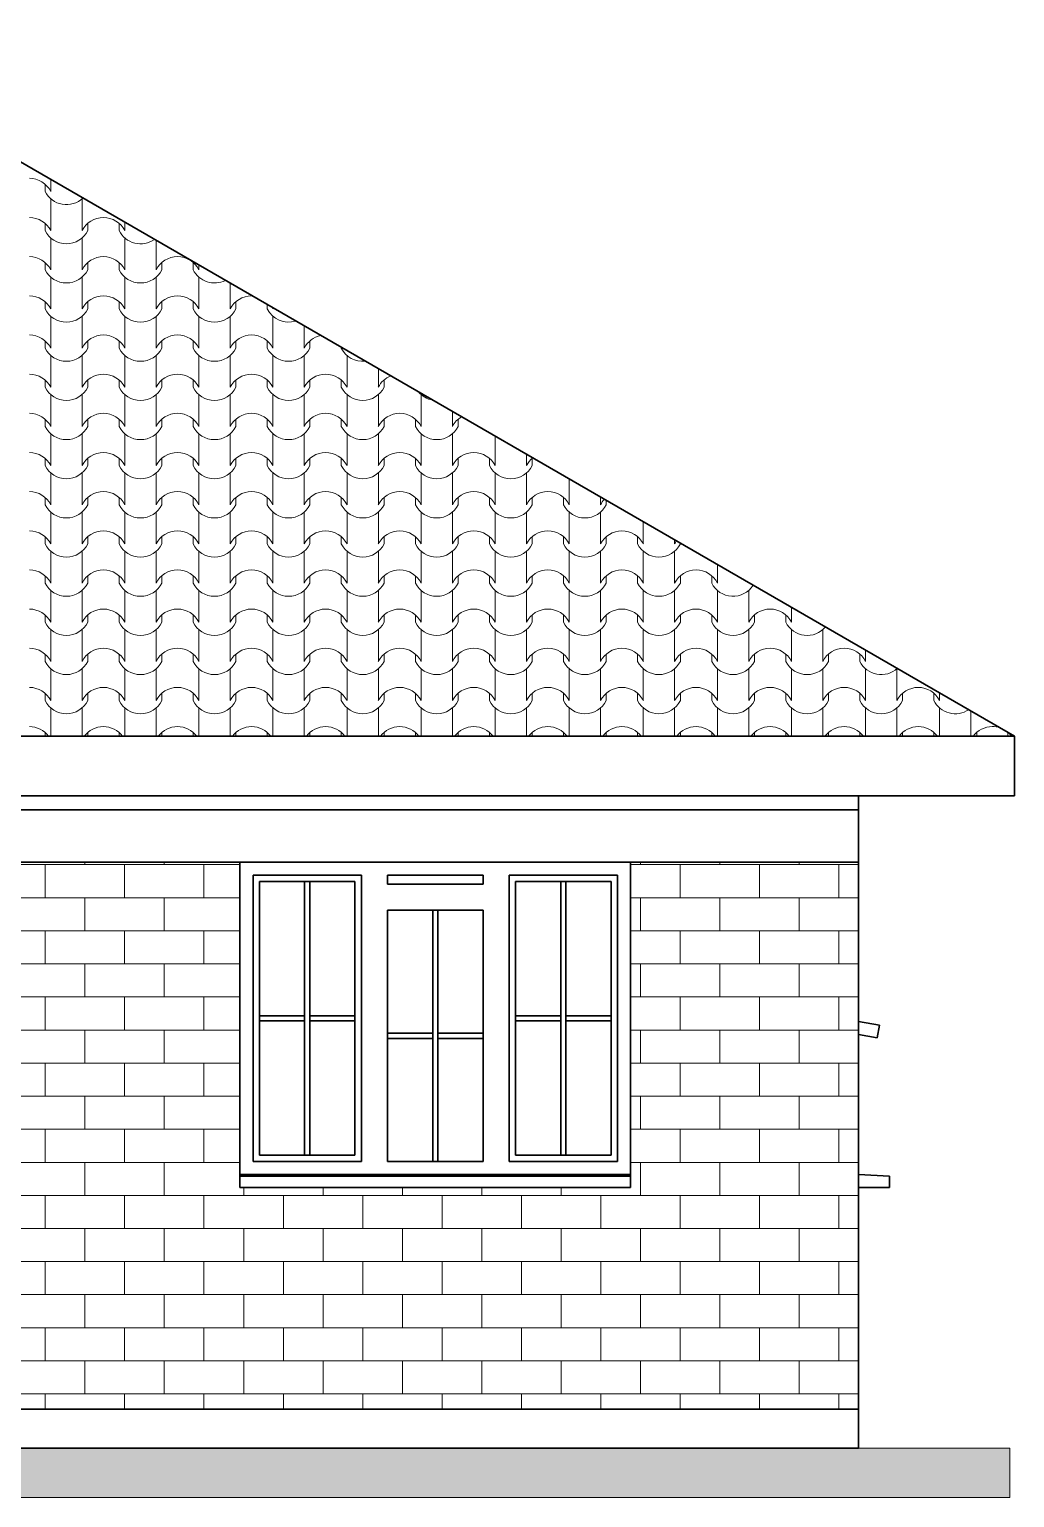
# Model space of a CAD drawing. Header units: millimetres. Extents: x 102766 to 172228, y -127504 to -81044.
# Drawn here: x 116068 to 119852, y -103395 to -97758 of the extents above; entities that cross this region are included whole.
import ezdxf

# ---------------------------------------------------------------- set-up
doc = ezdxf.new("R2010")
doc.units = ezdxf.units.MM
doc.header["$MEASUREMENT"] = 0
doc.layers.add('2D Drafting - General_Pen_No__105', color=7, linetype='Continuous', lineweight=13, true_color=0xcae6ff)
doc.layers.add('2D Drafting - General_Pen_No__82', color=7, linetype='Continuous', lineweight=20, true_color=0xaaaaaa)
doc.layers.add('Shell - Roof_Pen_No__21', color=7, linetype='Continuous', lineweight=35)
doc.layers.add('Structural - Bearing_Pen_No__21', color=7, linetype='Continuous', lineweight=35)

# ---------------------------------------------------------------- blocks, each defined once
blk = doc.blocks.new('*X4')
at = {"layer": '2D Drafting - General_Pen_No__82', "linetype": 'Continuous'}
for p, q in [((116128, -98352.7), (116128, -98380.8)), ((116150, -98334.9), (116150, -98380.8)), ((116150, -98409.2), (116150, -98470.1)), ((116270.2, -98409.2), (116270.2, -98470.1)), ((116150, -98470.1), (116150, -98531.1)), ((116270.2, -98470.1), (116270.2, -98531.1)), ((116128, -98503.1), (116128, -98531.1)), ((116292.2, -98503.1), (116292.2, -98531.1)), ((116412.4, -98503.1), (116412.4, -98531.1)), ((116434.4, -98499.2), (116434.4, -98531.1)), ((116150, -98559.5), (116150, -98620.5)), ((116270.2, -98559.5), (116270.2, -98620.5)), ((116434.4, -98559.5), (116434.4, -98620.5)), ((116554.7, -98568.6), (116554.7, -98620.5)), ((116150, -98620.5), (116150, -98681.4)), ((116270.2, -98620.5), (116270.2, -98681.4)), ((116434.4, -98620.5), (116434.4, -98681.4)), ((116554.7, -98620.5), (116554.7, -98681.4)), ((116128, -98653.4), (116128, -98681.4)), ((116292.2, -98653.4), (116292.2, -98681.4)), ((116412.4, -98653.4), (116412.4, -98681.4)), ((116576.7, -98653.4), (116576.7, -98681.4)), ((116696.9, -98653.4), (116696.9, -98681.4)), ((116718.9, -98663.4), (116718.9, -98681.4)), ((116150, -98709.8), (116150, -98770.8)), ((116270.2, -98709.8), (116270.2, -98770.8)), ((116434.4, -98709.8), (116434.4, -98770.8)), ((116554.7, -98709.8), (116554.7, -98770.8)), ((116718.9, -98709.8), (116718.9, -98770.8)), ((116839.2, -98732.8), (116839.2, -98770.8)), ((116128, -98803.8), (116128, -98831.8)), ((116150, -98770.8), (116150, -98831.8)), ((116270.2, -98770.8), (116270.2, -98831.8)), ((116292.2, -98803.8), (116292.2, -98831.8)), ((116412.4, -98803.8), (116412.4, -98831.8)), ((116434.4, -98770.8), (116434.4, -98831.8)), ((116554.7, -98770.8), (116554.7, -98831.8)), ((116576.7, -98803.8), (116576.7, -98831.8)), ((116696.9, -98803.8), (116696.9, -98831.8)), ((116718.9, -98770.8), (116718.9, -98831.8)), ((116839.2, -98770.8), (116839.2, -98831.8)), ((116861.2, -98803.8), (116861.2, -98831.8)), ((116150, -98860.2), (116150, -98921.1)), ((116270.2, -98860.2), (116270.2, -98921.1)), ((116434.4, -98860.2), (116434.4, -98921.1)), ((116554.7, -98860.2), (116554.7, -98921.1)), ((116718.9, -98860.2), (116718.9, -98921.1)), ((116839.2, -98860.2), (116839.2, -98921.1)), ((116981.4, -98815), (116981.4, -98831.8)), ((117003.4, -98827.7), (117003.4, -98831.8)), ((117003.4, -98860.2), (117003.4, -98921.1)), ((116150, -98921.1), (116150, -98982.1)), ((116270.2, -98921.1), (116270.2, -98982.1)), ((116434.4, -98921.1), (116434.4, -98982.1)), ((116554.7, -98921.1), (116554.7, -98982.1)), ((116718.9, -98921.1), (116718.9, -98982.1)), ((116839.2, -98921.1), (116839.2, -98982.1)), ((117003.4, -98921.1), (117003.4, -98982.1)), ((117123.6, -98897.1), (117123.6, -98921.1)), ((117123.6, -98921.1), (117123.6, -98982.1)), ((116128, -98954.1), (116128, -98982.1)), ((116292.2, -98954.1), (116292.2, -98982.1)), ((116412.4, -98954.1), (116412.4, -98982.1)), ((116576.7, -98954.1), (116576.7, -98982.1)), ((116696.9, -98954.1), (116696.9, -98982.1)), ((116861.2, -98954.1), (116861.2, -98982.1)), ((116981.4, -98954.1), (116981.4, -98982.1)), ((117145.6, -98954.1), (117145.6, -98982.1)), ((116150, -99010.5), (116150, -99071.5)), ((116270.2, -99010.5), (116270.2, -99071.5)), ((116434.4, -99010.5), (116434.4, -99071.5)), ((116554.7, -99010.5), (116554.7, -99071.5)), ((116718.9, -99010.5), (116718.9, -99071.5)), ((116839.2, -99010.5), (116839.2, -99071.5)), ((117003.4, -99010.5), (117003.4, -99071.5)), ((117123.6, -99010.5), (117123.6, -99071.5)), ((117265.9, -98979.2), (117265.9, -98982.1)), ((117287.9, -99010.5), (117287.9, -99071.5)), ((116150, -99071.5), (116150, -99132.5)), ((116270.2, -99071.5), (116270.2, -99132.5)), ((116434.4, -99071.5), (116434.4, -99132.5)), ((116554.7, -99071.5), (116554.7, -99132.5)), ((116718.9, -99071.5), (116718.9, -99132.5)), ((116839.2, -99071.5), (116839.2, -99132.5)), ((117003.4, -99071.5), (117003.4, -99132.5)), ((117123.6, -99071.5), (117123.6, -99132.5)), ((117287.9, -99071.5), (117287.9, -99132.5)), ((117408.1, -99061.3), (117408.1, -99071.5)), ((117408.1, -99071.5), (117408.1, -99132.5)), ((116128, -99104.4), (116128, -99132.5)), ((116292.2, -99104.4), (116292.2, -99132.5)), ((116412.4, -99104.4), (116412.4, -99132.5)), ((116576.7, -99104.4), (116576.7, -99132.5)), ((116696.9, -99104.4), (116696.9, -99132.5)), ((116861.2, -99104.4), (116861.2, -99132.5)), ((116981.4, -99104.4), (116981.4, -99132.5)), ((117145.6, -99104.4), (117145.6, -99132.5)), ((117265.9, -99104.4), (117265.9, -99132.5)), ((117430.1, -99104.4), (117430.1, -99132.5)), ((116150, -99160.9), (116150, -99221.8)), ((116270.2, -99160.9), (116270.2, -99221.8)), ((116434.4, -99160.9), (116434.4, -99221.8)), ((116554.7, -99160.9), (116554.7, -99221.8)), ((116718.9, -99160.9), (116718.9, -99221.8)), ((116839.2, -99160.9), (116839.2, -99221.8)), ((117003.4, -99160.9), (117003.4, -99221.8)), ((117123.6, -99160.9), (117123.6, -99221.8)), ((117287.9, -99160.9), (117287.9, -99221.8)), ((117408.1, -99160.9), (117408.1, -99221.8)), ((117572.4, -99160.9), (117572.4, -99221.8)), ((116128, -99254.8), (116128, -99282.8)), ((116150, -99221.8), (116150, -99282.8)), ((116270.2, -99221.8), (116270.2, -99282.8)), ((116292.2, -99254.8), (116292.2, -99282.8)), ((116412.4, -99254.8), (116412.4, -99282.8)), ((116434.4, -99221.8), (116434.4, -99282.8)), ((116554.7, -99221.8), (116554.7, -99282.8)), ((116576.7, -99254.8), (116576.7, -99282.8)), ((116696.9, -99254.8), (116696.9, -99282.8)), ((116718.9, -99221.8), (116718.9, -99282.8)), ((116839.2, -99221.8), (116839.2, -99282.8)), ((116861.2, -99254.8), (116861.2, -99282.8)), ((116981.4, -99254.8), (116981.4, -99282.8)), ((117003.4, -99221.8), (117003.4, -99282.8)), ((117123.6, -99221.8), (117123.6, -99282.8)), ((117145.6, -99254.8), (117145.6, -99282.8)), ((117265.9, -99254.8), (117265.9, -99282.8)), ((117287.9, -99221.8), (117287.9, -99282.8)), ((117408.1, -99221.8), (117408.1, -99282.8)), ((117430.1, -99254.8), (117430.1, -99282.8)), ((117550.4, -99254.8), (117550.4, -99282.8)), ((117572.4, -99221.8), (117572.4, -99282.8)), ((117692.6, -99225.6), (117692.6, -99282.8)), ((117714.6, -99254.8), (117714.6, -99282.8)), ((116150, -99311.2), (116150, -99372.2)), ((116270.2, -99311.2), (116270.2, -99372.2)), ((116434.4, -99311.2), (116434.4, -99372.2)), ((116554.7, -99311.2), (116554.7, -99372.2)), ((116718.9, -99311.2), (116718.9, -99372.2)), ((116839.2, -99311.2), (116839.2, -99372.2)), ((117003.4, -99311.2), (117003.4, -99372.2)), ((117123.6, -99311.2), (117123.6, -99372.2)), ((117287.9, -99311.2), (117287.9, -99372.2)), ((117408.1, -99311.2), (117408.1, -99372.2)), ((117572.4, -99311.2), (117572.4, -99372.2)), ((117692.6, -99311.2), (117692.6, -99372.2)), ((116150, -99372.2), (116150, -99433.1)), ((116270.2, -99372.2), (116270.2, -99433.1)), ((116434.4, -99372.2), (116434.4, -99433.1)), ((116554.7, -99372.2), (116554.7, -99433.1)), ((116718.9, -99372.2), (116718.9, -99433.1)), ((116839.2, -99372.2), (116839.2, -99433.1)), ((117003.4, -99372.2), (117003.4, -99433.1)), ((117123.6, -99372.2), (117123.6, -99433.1)), ((117287.9, -99372.2), (117287.9, -99433.1)), ((117408.1, -99372.2), (117408.1, -99433.1)), ((117572.4, -99372.2), (117572.4, -99433.1)), ((117692.6, -99372.2), (117692.6, -99433.1)), ((117856.8, -99320.4), (117856.8, -99372.2)), ((117856.8, -99372.2), (117856.8, -99433.1)), ((116128, -99405.1), (116128, -99433.1)), ((116292.2, -99405.1), (116292.2, -99433.1)), ((116412.4, -99405.1), (116412.4, -99433.1)), ((116576.7, -99405.1), (116576.7, -99433.1)), ((116696.9, -99405.1), (116696.9, -99433.1)), ((116861.2, -99405.1), (116861.2, -99433.1)), ((116981.4, -99405.1), (116981.4, -99433.1)), ((117145.6, -99405.1), (117145.6, -99433.1)), ((117265.9, -99405.1), (117265.9, -99433.1)), ((117430.1, -99405.1), (117430.1, -99433.1)), ((117550.4, -99405.1), (117550.4, -99433.1)), ((117714.6, -99405.1), (117714.6, -99433.1)), ((117834.8, -99405.1), (117834.8, -99433.1)), ((117977.1, -99389.8), (117977.1, -99433.1)), ((117999.1, -99405.1), (117999.1, -99433.1)), ((116150, -99461.5), (116150, -99522.5)), ((116270.2, -99461.5), (116270.2, -99522.5)), ((116434.4, -99461.5), (116434.4, -99522.5)), ((116554.7, -99461.5), (116554.7, -99522.5)), ((116718.9, -99461.5), (116718.9, -99522.5)), ((116839.2, -99461.5), (116839.2, -99522.5)), ((117003.4, -99461.5), (117003.4, -99522.5)), ((117123.6, -99461.5), (117123.6, -99522.5)), ((117287.9, -99461.5), (117287.9, -99522.5)), ((117408.1, -99461.5), (117408.1, -99522.5)), ((117572.4, -99461.5), (117572.4, -99522.5)), ((117692.6, -99461.5), (117692.6, -99522.5)), ((117856.8, -99461.5), (117856.8, -99522.5)), ((117977.1, -99461.5), (117977.1, -99522.5)), ((118141.3, -99484.7), (118141.3, -99522.5)), ((116150, -99522.5), (116150, -99583.5)), ((116270.2, -99522.5), (116270.2, -99583.5)), ((116434.4, -99522.5), (116434.4, -99583.5)), ((116554.7, -99522.5), (116554.7, -99583.5)), ((116718.9, -99522.5), (116718.9, -99583.5)), ((116839.2, -99522.5), (116839.2, -99583.5)), ((117003.4, -99522.5), (117003.4, -99583.5)), ((117123.6, -99522.5), (117123.6, -99583.5)), ((117287.9, -99522.5), (117287.9, -99583.5)), ((117408.1, -99522.5), (117408.1, -99583.5)), ((117572.4, -99522.5), (117572.4, -99583.5)), ((117692.6, -99522.5), (117692.6, -99583.5)), ((117856.8, -99522.5), (117856.8, -99583.5)), ((117977.1, -99522.5), (117977.1, -99583.5)), ((118141.3, -99522.5), (118141.3, -99583.5)), ((116128, -99555.4), (116128, -99583.5)), ((116292.2, -99555.4), (116292.2, -99583.5)), ((116412.4, -99555.4), (116412.4, -99583.5)), ((116576.7, -99555.4), (116576.7, -99583.5)), ((116696.9, -99555.4), (116696.9, -99583.5)), ((116861.2, -99555.4), (116861.2, -99583.5)), ((116981.4, -99555.4), (116981.4, -99583.5)), ((117145.6, -99555.4), (117145.6, -99583.5)), ((117265.9, -99555.4), (117265.9, -99583.5)), ((117430.1, -99555.4), (117430.1, -99583.5)), ((117550.4, -99555.4), (117550.4, -99583.5)), ((117714.6, -99555.4), (117714.6, -99583.5)), ((117834.8, -99555.4), (117834.8, -99583.5)), ((117999.1, -99555.4), (117999.1, -99583.5)), ((118119.3, -99555.4), (118119.3, -99583.5)), ((118261.6, -99554.1), (118261.6, -99583.5)), ((118283.6, -99566.8), (118283.6, -99583.5)), ((116150, -99611.9), (116150, -99672.8)), ((116270.2, -99611.9), (116270.2, -99672.8)), ((116434.4, -99611.9), (116434.4, -99672.8)), ((116554.7, -99611.9), (116554.7, -99672.8)), ((116718.9, -99611.9), (116718.9, -99672.8)), ((116839.2, -99611.9), (116839.2, -99672.8)), ((117003.4, -99611.9), (117003.4, -99672.8)), ((117123.6, -99611.9), (117123.6, -99672.8)), ((117287.9, -99611.9), (117287.9, -99672.8)), ((117408.1, -99611.9), (117408.1, -99672.8)), ((117572.4, -99611.9), (117572.4, -99672.8)), ((117692.6, -99611.9), (117692.6, -99672.8)), ((117856.8, -99611.9), (117856.8, -99672.8)), ((117977.1, -99611.9), (117977.1, -99672.8)), ((118141.3, -99611.9), (118141.3, -99672.8)), ((118261.6, -99611.9), (118261.6, -99672.8)), ((118425.8, -99648.9), (118425.8, -99672.8)), ((116128, -99705.8), (116128, -99733.8)), ((116150, -99672.8), (116150, -99733.8)), ((116270.2, -99672.8), (116270.2, -99733.8)), ((116292.2, -99705.8), (116292.2, -99733.8)), ((116412.4, -99705.8), (116412.4, -99733.8)), ((116434.4, -99672.8), (116434.4, -99733.8)), ((116554.7, -99672.8), (116554.7, -99733.8)), ((116576.7, -99705.8), (116576.7, -99733.8)), ((116696.9, -99705.8), (116696.9, -99733.8)), ((116718.9, -99672.8), (116718.9, -99733.8)), ((116839.2, -99672.8), (116839.2, -99733.8)), ((116861.2, -99705.8), (116861.2, -99733.8)), ((116981.4, -99705.8), (116981.4, -99733.8)), ((117003.4, -99672.8), (117003.4, -99733.8)), ((117123.6, -99672.8), (117123.6, -99733.8)), ((117145.6, -99705.8), (117145.6, -99733.8)), ((117265.9, -99705.8), (117265.9, -99733.8)), ((117287.9, -99672.8), (117287.9, -99733.8)), ((117408.1, -99672.8), (117408.1, -99733.8)), ((117430.1, -99705.8), (117430.1, -99733.8)), ((117550.4, -99705.8), (117550.4, -99733.8)), ((117572.4, -99672.8), (117572.4, -99733.8)), ((117692.6, -99672.8), (117692.6, -99733.8)), ((117714.6, -99705.8), (117714.6, -99733.8)), ((117834.8, -99705.8), (117834.8, -99733.8)), ((117856.8, -99672.8), (117856.8, -99733.8)), ((117977.1, -99672.8), (117977.1, -99733.8)), ((117999.1, -99705.8), (117999.1, -99733.8)), ((118119.3, -99705.8), (118119.3, -99733.8)), ((118141.3, -99672.8), (118141.3, -99733.8)), ((118261.6, -99672.8), (118261.6, -99733.8)), ((118283.6, -99705.8), (118283.6, -99733.8)), ((118403.8, -99705.8), (118403.8, -99733.8)), ((118425.8, -99672.8), (118425.8, -99733.8)), ((116150, -99762.2), (116150, -99823.2)), ((116270.2, -99762.2), (116270.2, -99823.2)), ((116434.4, -99762.2), (116434.4, -99823.2)), ((116554.7, -99762.2), (116554.7, -99823.2)), ((116718.9, -99762.2), (116718.9, -99823.2)), ((116839.2, -99762.2), (116839.2, -99823.2)), ((117003.4, -99762.2), (117003.4, -99823.2)), ((117123.6, -99762.2), (117123.6, -99823.2)), ((117287.9, -99762.2), (117287.9, -99823.2)), ((117408.1, -99762.2), (117408.1, -99823.2)), ((117572.4, -99762.2), (117572.4, -99823.2)), ((117692.6, -99762.2), (117692.6, -99823.2)), ((117856.8, -99762.2), (117856.8, -99823.2)), ((117977.1, -99762.2), (117977.1, -99823.2)), ((118141.3, -99762.2), (118141.3, -99823.2)), ((118261.6, -99762.2), (118261.6, -99823.2)), ((118425.8, -99762.2), (118425.8, -99823.2)), ((118546, -99718.3), (118546, -99733.8)), ((118546, -99762.2), (118546, -99823.2)), ((118568, -99731), (118568, -99733.8)), ((116150, -99823.2), (116150, -99884.1)), ((116270.2, -99823.2), (116270.2, -99884.1)), ((116434.4, -99823.2), (116434.4, -99884.1)), ((116554.7, -99823.2), (116554.7, -99884.1)), ((116718.9, -99823.2), (116718.9, -99884.1)), ((116839.2, -99823.2), (116839.2, -99884.1)), ((117003.4, -99823.2), (117003.4, -99884.1)), ((117123.6, -99823.2), (117123.6, -99884.1)), ((117287.9, -99823.2), (117287.9, -99884.1)), ((117408.1, -99823.2), (117408.1, -99884.1)), ((117572.4, -99823.2), (117572.4, -99884.1)), ((117692.6, -99823.2), (117692.6, -99884.1)), ((117856.8, -99823.2), (117856.8, -99884.1)), ((117977.1, -99823.2), (117977.1, -99884.1)), ((118141.3, -99823.2), (118141.3, -99884.1)), ((118261.6, -99823.2), (118261.6, -99884.1)), ((118425.8, -99823.2), (118425.8, -99884.1)), ((118546, -99823.2), (118546, -99884.1)), ((118710.3, -99813.2), (118710.3, -99823.2)), ((118710.3, -99823.2), (118710.3, -99884.1)), ((116128, -99856.1), (116128, -99884.1)), ((116292.2, -99856.1), (116292.2, -99884.1)), ((116412.4, -99856.1), (116412.4, -99884.1)), ((116576.7, -99856.1), (116576.7, -99884.1)), ((116696.9, -99856.1), (116696.9, -99884.1)), ((116861.2, -99856.1), (116861.2, -99884.1)), ((116981.4, -99856.1), (116981.4, -99884.1)), ((117145.6, -99856.1), (117145.6, -99884.1)), ((117265.9, -99856.1), (117265.9, -99884.1)), ((117430.1, -99856.1), (117430.1, -99884.1)), ((117550.4, -99856.1), (117550.4, -99884.1)), ((117714.6, -99856.1), (117714.6, -99884.1)), ((117834.8, -99856.1), (117834.8, -99884.1)), ((117999.1, -99856.1), (117999.1, -99884.1)), ((118119.3, -99856.1), (118119.3, -99884.1)), ((118283.6, -99856.1), (118283.6, -99884.1)), ((118403.8, -99856.1), (118403.8, -99884.1)), ((118568, -99856.1), (118568, -99884.1)), ((118688.3, -99856.1), (118688.3, -99884.1)), ((116150, -99912.5), (116150, -99973.5)), ((116270.2, -99912.5), (116270.2, -99973.5)), ((116434.4, -99912.5), (116434.4, -99973.5)), ((116554.7, -99912.5), (116554.7, -99973.5)), ((116718.9, -99912.5), (116718.9, -99973.5)), ((116839.2, -99912.5), (116839.2, -99973.5)), ((117003.4, -99912.5), (117003.4, -99973.5)), ((117123.6, -99912.5), (117123.6, -99973.5)), ((117287.9, -99912.5), (117287.9, -99973.5)), ((117408.1, -99912.5), (117408.1, -99973.5)), ((117572.4, -99912.5), (117572.4, -99973.5)), ((117692.6, -99912.5), (117692.6, -99973.5)), ((117856.8, -99912.5), (117856.8, -99973.5)), ((117977.1, -99912.5), (117977.1, -99973.5)), ((118141.3, -99912.5), (118141.3, -99973.5)), ((118261.6, -99912.5), (118261.6, -99973.5)), ((118425.8, -99912.5), (118425.8, -99973.5)), ((118546, -99912.5), (118546, -99973.5)), ((118710.3, -99912.5), (118710.3, -99973.5)), ((118830.5, -99882.6), (118830.5, -99884.1)), ((118830.5, -99912.5), (118830.5, -99973.5)), ((116150, -99973.5), (116150, -100034.5)), ((116270.2, -99973.5), (116270.2, -100034.5)), ((116434.4, -99973.5), (116434.4, -100034.5)), ((116554.7, -99973.5), (116554.7, -100034.5)), ((116718.9, -99973.5), (116718.9, -100034.5)), ((116839.2, -99973.5), (116839.2, -100034.5)), ((117003.4, -99973.5), (117003.4, -100034.5)), ((117123.6, -99973.5), (117123.6, -100034.5)), ((117287.9, -99973.5), (117287.9, -100034.5)), ((117408.1, -99973.5), (117408.1, -100034.5)), ((117572.4, -99973.5), (117572.4, -100034.5)), ((117692.6, -99973.5), (117692.6, -100034.5)), ((117856.8, -99973.5), (117856.8, -100034.5)), ((117977.1, -99973.5), (117977.1, -100034.5)), ((118141.3, -99973.5), (118141.3, -100034.5)), ((118261.6, -99973.5), (118261.6, -100034.5)), ((118425.8, -99973.5), (118425.8, -100034.5)), ((118546, -99973.5), (118546, -100034.5)), ((118710.3, -99973.5), (118710.3, -100034.5)), ((118830.5, -99973.5), (118830.5, -100034.5)), ((118994.8, -99977.4), (118994.8, -100034.5)), ((116128, -100006.4), (116128, -100034.5)), ((116292.2, -100006.4), (116292.2, -100034.5)), ((116412.4, -100006.4), (116412.4, -100034.5)), ((116576.7, -100006.4), (116576.7, -100034.5)), ((116696.9, -100006.4), (116696.9, -100034.5)), ((116861.2, -100006.4), (116861.2, -100034.5)), ((116981.4, -100006.4), (116981.4, -100034.5)), ((117145.6, -100006.4), (117145.6, -100034.5)), ((117265.9, -100006.4), (117265.9, -100034.5)), ((117430.1, -100006.4), (117430.1, -100034.5)), ((117550.4, -100006.4), (117550.4, -100034.5)), ((117714.6, -100006.4), (117714.6, -100034.5)), ((117834.8, -100006.4), (117834.8, -100034.5)), ((117999.1, -100006.4), (117999.1, -100034.5)), ((118119.3, -100006.4), (118119.3, -100034.5)), ((118283.6, -100006.4), (118283.6, -100034.5)), ((118403.8, -100006.4), (118403.8, -100034.5)), ((118568, -100006.4), (118568, -100034.5)), ((118688.3, -100006.4), (118688.3, -100034.5)), ((118852.5, -100006.4), (118852.5, -100034.5)), ((118972.8, -100006.4), (118972.8, -100034.5)), ((116150, -100062.9), (116150, -100123.8)), ((116270.2, -100062.9), (116270.2, -100123.8)), ((116434.4, -100062.9), (116434.4, -100123.8)), ((116554.7, -100062.9), (116554.7, -100123.8)), ((116718.9, -100062.9), (116718.9, -100123.8)), ((116839.2, -100062.9), (116839.2, -100123.8)), ((117003.4, -100062.9), (117003.4, -100123.8)), ((117123.6, -100062.9), (117123.6, -100123.8)), ((117287.9, -100062.9), (117287.9, -100123.8)), ((117408.1, -100062.9), (117408.1, -100123.8)), ((117572.4, -100062.9), (117572.4, -100123.8)), ((117692.6, -100062.9), (117692.6, -100123.8)), ((117856.8, -100062.9), (117856.8, -100123.8)), ((117977.1, -100062.9), (117977.1, -100123.8)), ((118141.3, -100062.9), (118141.3, -100123.8)), ((118261.6, -100062.9), (118261.6, -100123.8)), ((118425.8, -100062.9), (118425.8, -100123.8)), ((118546, -100062.9), (118546, -100123.8)), ((118710.3, -100062.9), (118710.3, -100123.8)), ((118830.5, -100062.9), (118830.5, -100123.8)), ((118994.8, -100062.9), (118994.8, -100123.8)), ((119115, -100062.9), (119115, -100123.8)), ((116128, -100156.8), (116128, -100184.8)), ((116150, -100123.8), (116150, -100184.8)), ((116270.2, -100123.8), (116270.2, -100184.8)), ((116292.2, -100156.8), (116292.2, -100184.8)), ((116412.4, -100156.8), (116412.4, -100184.8)), ((116434.4, -100123.8), (116434.4, -100184.8)), ((116554.7, -100123.8), (116554.7, -100184.8)), ((116576.7, -100156.8), (116576.7, -100184.8)), ((116696.9, -100156.8), (116696.9, -100184.8)), ((116718.9, -100123.8), (116718.9, -100184.8)), ((116839.2, -100123.8), (116839.2, -100184.8)), ((116861.2, -100156.8), (116861.2, -100184.8)), ((116981.4, -100156.8), (116981.4, -100184.8)), ((117003.4, -100123.8), (117003.4, -100184.8)), ((117123.6, -100123.8), (117123.6, -100184.8)), ((117145.6, -100156.8), (117145.6, -100184.8)), ((117265.9, -100156.8), (117265.9, -100184.8)), ((117287.9, -100123.8), (117287.9, -100184.8)), ((117408.1, -100123.8), (117408.1, -100184.8)), ((117430.1, -100156.8), (117430.1, -100184.8)), ((117550.4, -100156.8), (117550.4, -100184.8)), ((117572.4, -100123.8), (117572.4, -100184.8)), ((117692.6, -100123.8), (117692.6, -100184.8)), ((117714.6, -100156.8), (117714.6, -100184.8)), ((117834.8, -100156.8), (117834.8, -100184.8)), ((117856.8, -100123.8), (117856.8, -100184.8)), ((117977.1, -100123.8), (117977.1, -100184.8)), ((117999.1, -100156.8), (117999.1, -100184.8)), ((118119.3, -100156.8), (118119.3, -100184.8)), ((118141.3, -100123.8), (118141.3, -100184.8)), ((118261.6, -100123.8), (118261.6, -100184.8)), ((118283.6, -100156.8), (118283.6, -100184.8)), ((118403.8, -100156.8), (118403.8, -100184.8)), ((118425.8, -100123.8), (118425.8, -100184.8)), ((118546, -100123.8), (118546, -100184.8)), ((118568, -100156.8), (118568, -100184.8)), ((118688.3, -100156.8), (118688.3, -100184.8)), ((118710.3, -100123.8), (118710.3, -100184.8)), ((118830.5, -100123.8), (118830.5, -100184.8)), ((118852.5, -100156.8), (118852.5, -100184.8)), ((118972.8, -100156.8), (118972.8, -100184.8)), ((118994.8, -100123.8), (118994.8, -100184.8)), ((119115, -100123.8), (119115, -100184.8)), ((119137, -100156.8), (119137, -100184.8)), ((119257.2, -100156.8), (119257.2, -100184.8)), ((119279.2, -100141.6), (119279.2, -100184.8)), ((116150, -100213.2), (116150, -100274.2)), ((116270.2, -100213.2), (116270.2, -100274.2)), ((116434.4, -100213.2), (116434.4, -100274.2)), ((116554.7, -100213.2), (116554.7, -100274.2)), ((116718.9, -100213.2), (116718.9, -100274.2)), ((116839.2, -100213.2), (116839.2, -100274.2)), ((117003.4, -100213.2), (117003.4, -100274.2)), ((117123.6, -100213.2), (117123.6, -100274.2)), ((117287.9, -100213.2), (117287.9, -100274.2)), ((117408.1, -100213.2), (117408.1, -100274.2)), ((117572.4, -100213.2), (117572.4, -100274.2)), ((117692.6, -100213.2), (117692.6, -100274.2)), ((117856.8, -100213.2), (117856.8, -100274.2)), ((117977.1, -100213.2), (117977.1, -100274.2)), ((118141.3, -100213.2), (118141.3, -100274.2)), ((118261.6, -100213.2), (118261.6, -100274.2)), ((118425.8, -100213.2), (118425.8, -100274.2)), ((118546, -100213.2), (118546, -100274.2)), ((118710.3, -100213.2), (118710.3, -100274.2)), ((118830.5, -100213.2), (118830.5, -100274.2)), ((118994.8, -100213.2), (118994.8, -100274.2)), ((119115, -100213.2), (119115, -100274.2)), ((119279.2, -100213.2), (119279.2, -100274.2)), ((119399.5, -100213.2), (119399.5, -100274.2)), ((116150, -100274.2), (116150, -100335.1)), ((116270.2, -100274.2), (116270.2, -100335.1)), ((116434.4, -100274.2), (116434.4, -100335.1)), ((116554.7, -100274.2), (116554.7, -100335.1)), ((116718.9, -100274.2), (116718.9, -100335.1)), ((116839.2, -100274.2), (116839.2, -100335.1)), ((117003.4, -100274.2), (117003.4, -100335.1)), ((117123.6, -100274.2), (117123.6, -100335.1)), ((117287.9, -100274.2), (117287.9, -100335.1)), ((117408.1, -100274.2), (117408.1, -100335.1)), ((117572.4, -100274.2), (117572.4, -100335.1)), ((117692.6, -100274.2), (117692.6, -100335.1)), ((117856.8, -100274.2), (117856.8, -100335.1)), ((117977.1, -100274.2), (117977.1, -100335.1)), ((118141.3, -100274.2), (118141.3, -100335.1)), ((118261.6, -100274.2), (118261.6, -100335.1)), ((118425.8, -100274.2), (118425.8, -100335.1)), ((118546, -100274.2), (118546, -100335.1)), ((118710.3, -100274.2), (118710.3, -100335.1)), ((118830.5, -100274.2), (118830.5, -100335.1)), ((118994.8, -100274.2), (118994.8, -100335.1)), ((119115, -100274.2), (119115, -100335.1)), ((119279.2, -100274.2), (119279.2, -100335.1)), ((119399.5, -100274.2), (119399.5, -100335.1)), ((116128, -100307.1), (116128, -100335.1)), ((116292.2, -100307.1), (116292.2, -100335.1)), ((116412.4, -100307.1), (116412.4, -100335.1)), ((116576.7, -100307.1), (116576.7, -100335.1)), ((116696.9, -100307.1), (116696.9, -100335.1)), ((116861.2, -100307.1), (116861.2, -100335.1)), ((116981.4, -100307.1), (116981.4, -100335.1)), ((117145.6, -100307.1), (117145.6, -100335.1)), ((117265.9, -100307.1), (117265.9, -100335.1)), ((117430.1, -100307.1), (117430.1, -100335.1)), ((117550.4, -100307.1), (117550.4, -100335.1)), ((117714.6, -100307.1), (117714.6, -100335.1)), ((117834.8, -100307.1), (117834.8, -100335.1)), ((117999.1, -100307.1), (117999.1, -100335.1)), ((118119.3, -100307.1), (118119.3, -100335.1)), ((118283.6, -100307.1), (118283.6, -100335.1)), ((118403.8, -100307.1), (118403.8, -100335.1)), ((118568, -100307.1), (118568, -100335.1)), ((118688.3, -100307.1), (118688.3, -100335.1)), ((118852.5, -100307.1), (118852.5, -100335.1)), ((118972.8, -100307.1), (118972.8, -100335.1)), ((119137, -100307.1), (119137, -100335.1)), ((119257.2, -100307.1), (119257.2, -100335.1)), ((119421.5, -100307.1), (119421.5, -100335.1)), ((119541.7, -100307.1), (119541.7, -100335.1)), ((119563.7, -100305.9), (119563.7, -100335.1)), ((116150, -100363.5), (116150, -100424.5)), ((116270.2, -100363.5), (116270.2, -100424.5)), ((116434.4, -100363.5), (116434.4, -100424.5)), ((116554.7, -100363.5), (116554.7, -100424.5)), ((116718.9, -100363.5), (116718.9, -100424.5)), ((116839.2, -100363.5), (116839.2, -100424.5)), ((117003.4, -100363.5), (117003.4, -100424.5)), ((117123.6, -100363.5), (117123.6, -100424.5)), ((117287.9, -100363.5), (117287.9, -100424.5)), ((117408.1, -100363.5), (117408.1, -100424.5)), ((117572.4, -100363.5), (117572.4, -100424.5)), ((117692.6, -100363.5), (117692.6, -100424.5)), ((117856.8, -100363.5), (117856.8, -100424.5)), ((117977.1, -100363.5), (117977.1, -100424.5)), ((118141.3, -100363.5), (118141.3, -100424.5)), ((118261.6, -100363.5), (118261.6, -100424.5)), ((118425.8, -100363.5), (118425.8, -100424.5)), ((118546, -100363.5), (118546, -100424.5)), ((118710.3, -100363.5), (118710.3, -100424.5)), ((118830.5, -100363.5), (118830.5, -100424.5)), ((118994.8, -100363.5), (118994.8, -100424.5)), ((119115, -100363.5), (119115, -100424.5)), ((119279.2, -100363.5), (119279.2, -100424.5)), ((119399.5, -100363.5), (119399.5, -100424.5)), ((119563.7, -100363.5), (119563.7, -100424.5)), ((119684, -100375.3), (119684, -100424.5)), ((116150, -100424.5), (116150, -100472.1)), ((116270.2, -100424.5), (116270.2, -100472.1)), ((116434.4, -100424.5), (116434.4, -100472.1)), ((116554.7, -100424.5), (116554.7, -100472.1)), ((116718.9, -100424.5), (116718.9, -100472.1)), ((116839.2, -100424.5), (116839.2, -100472.1)), ((117003.4, -100424.5), (117003.4, -100472.1)), ((117123.6, -100424.5), (117123.6, -100472.1)), ((117287.9, -100424.5), (117287.9, -100472.1)), ((117408.1, -100424.5), (117408.1, -100472.1)), ((117572.4, -100424.5), (117572.4, -100472.1)), ((117692.6, -100424.5), (117692.6, -100472.1)), ((117856.8, -100424.5), (117856.8, -100472.1)), ((117977.1, -100424.5), (117977.1, -100472.1)), ((118141.3, -100424.5), (118141.3, -100472.1)), ((118261.6, -100424.5), (118261.6, -100472.1)), ((118425.8, -100424.5), (118425.8, -100472.1)), ((118546, -100424.5), (118546, -100472.1)), ((118710.3, -100424.5), (118710.3, -100472.1)), ((118830.5, -100424.5), (118830.5, -100472.1)), ((118994.8, -100424.5), (118994.8, -100472.1)), ((119115, -100424.5), (119115, -100472.1)), ((119279.2, -100424.5), (119279.2, -100472.1)), ((119399.5, -100424.5), (119399.5, -100472.1)), ((119563.7, -100424.5), (119563.7, -100472.1)), ((119684, -100424.5), (119684, -100472.1)), ((116128, -100457.4), (116128, -100472.1)), ((116292.2, -100457.4), (116292.2, -100472.1)), ((116412.4, -100457.4), (116412.4, -100472.1)), ((116576.7, -100457.4), (116576.7, -100472.1)), ((116696.9, -100457.4), (116696.9, -100472.1)), ((116861.2, -100457.4), (116861.2, -100472.1)), ((116981.4, -100457.4), (116981.4, -100472.1)), ((117145.6, -100457.4), (117145.6, -100472.1)), ((117265.9, -100457.4), (117265.9, -100472.1)), ((117430.1, -100457.4), (117430.1, -100472.1)), ((117550.4, -100457.4), (117550.4, -100472.1)), ((117714.6, -100457.4), (117714.6, -100472.1)), ((117834.8, -100457.4), (117834.8, -100472.1)), ((117999.1, -100457.4), (117999.1, -100472.1)), ((118119.3, -100457.4), (118119.3, -100472.1)), ((118283.6, -100457.4), (118283.6, -100472.1)), ((118403.8, -100457.4), (118403.8, -100472.1)), ((118568, -100457.4), (118568, -100472.1)), ((118688.3, -100457.4), (118688.3, -100472.1)), ((118852.5, -100457.4), (118852.5, -100472.1)), ((118972.8, -100457.4), (118972.8, -100472.1)), ((119137, -100457.4), (119137, -100472.1)), ((119257.2, -100457.4), (119257.2, -100472.1)), ((119421.5, -100457.4), (119421.5, -100472.1)), ((119541.7, -100457.4), (119541.7, -100472.1)), ((119706, -100457.4), (119706, -100472.1)), ((119826.2, -100457.4), (119826.2, -100472.1)), ((119848.2, -100470.1), (119848.2, -100472.1))]:
    blk.add_line(p, q, dxfattribs=at)
for centre, radius, start, end in [((116067.6, -98422.7), 92.5, 26.9885, 89.8295), ((116210.1, -98339.5), 91.9, 206.7044, 313.4912), ((116067.6, -98573.1), 92.5, 26.9885, 89.8295), ((116352.6, -98573.1), 92.5, 90.1705, 153.0115), ((116352, -98573.1), 92.5, 26.9885, 89.8295), ((116210.1, -98489.8), 91.9, 206.7044, 333.2956), ((116494.6, -98489.8), 91.9, 206.7044, 305.4665), ((116067.6, -98723.4), 92.5, 26.9885, 89.8295), ((116352.6, -98723.4), 92.5, 90.1705, 153.0115), ((116352, -98723.4), 92.5, 26.9885, 89.8295), ((116637.1, -98723.4), 92.5, 90.1705, 153.0115), ((116636.5, -98723.4), 92.5, 26.9885, 89.8295), ((116210.1, -98640.1), 91.9, 206.7044, 333.2956), ((116494.6, -98640.1), 91.9, 206.7044, 333.2956), ((116779, -98640.1), 91.9, 206.7044, 296.8873), ((116067.6, -98873.7), 92.5, 26.9885, 89.8295), ((116352.6, -98873.7), 92.5, 90.1705, 153.0115), ((116352, -98873.7), 92.5, 26.9885, 89.8295), ((116637.1, -98873.7), 92.5, 90.1705, 153.0115), ((116636.5, -98873.7), 92.5, 26.9885, 89.8295), ((116921.6, -98873.7), 92.5, 90.1705, 153.0115), ((116921, -98873.7), 92.5, 88.697, 89.8295), ((116210.1, -98790.5), 91.9, 206.7044, 333.2956), ((116494.6, -98790.5), 91.9, 206.7044, 333.2956), ((116779, -98790.5), 91.9, 206.7044, 333.2956), ((117063.5, -98790.5), 91.9, 206.7044, 287.3631), ((116921, -98873.7), 92.5, 26.9885, 31.3018), ((116067.6, -99024.1), 92.5, 26.9885, 89.8295), ((116352.6, -99024.1), 92.5, 90.1705, 153.0115), ((116352, -99024.1), 92.5, 26.9885, 89.8295), ((116637.1, -99024.1), 92.5, 90.1705, 153.0115), ((116636.5, -99024.1), 92.5, 26.9885, 89.8295), ((116921.6, -99024.1), 92.5, 90.1705, 153.0115), ((116921, -99024.1), 92.5, 26.9885, 89.8295), ((117206, -99024.1), 92.5, 101.9354, 153.0115), ((116210.1, -98940.8), 91.9, 206.7044, 333.2956), ((116494.6, -98940.8), 91.9, 206.7044, 333.2956), ((116779, -98940.8), 91.9, 206.7044, 333.2956), ((117063.5, -98940.8), 91.9, 206.7044, 333.2956), ((117348, -98940.8), 91.9, 206.7044, 276.059), ((116067.6, -99174.4), 92.5, 26.9885, 89.8295), ((116352.6, -99174.4), 92.5, 90.1705, 153.0115), ((116352, -99174.4), 92.5, 26.9885, 89.8295), ((116637.1, -99174.4), 92.5, 90.1705, 153.0115), ((116636.5, -99174.4), 92.5, 26.9885, 89.8295), ((116921.6, -99174.4), 92.5, 90.1705, 153.0115), ((116921, -99174.4), 92.5, 26.9885, 89.8295), ((117206, -99174.4), 92.5, 90.1705, 153.0115), ((117205.5, -99174.4), 92.5, 26.9885, 89.8295), ((117490.5, -99174.4), 92.5, 112.1496, 153.0115), ((116210.1, -99091.1), 91.9, 206.7044, 333.2956), ((116494.6, -99091.1), 91.9, 206.7044, 333.2956), ((116779, -99091.1), 91.9, 206.7044, 333.2956), ((117063.5, -99091.1), 91.9, 206.7044, 333.2956), ((117348, -99091.1), 91.9, 206.7044, 333.2956), ((117632.5, -99091.1), 91.9, 219.9619, 260.037), ((116067.6, -99324.8), 92.5, 26.9885, 89.8295), ((116352.6, -99324.8), 92.5, 90.1705, 153.0115), ((116352, -99324.8), 92.5, 26.9885, 89.8295), ((116637.1, -99324.8), 92.5, 90.1705, 153.0115), ((116636.5, -99324.8), 92.5, 26.9885, 89.8295), ((116921.6, -99324.8), 92.5, 90.1705, 153.0115), ((116921, -99324.8), 92.5, 26.9885, 89.8295), ((117206, -99324.8), 92.5, 90.1705, 153.0115), ((117205.5, -99324.8), 92.5, 26.9885, 89.8295), ((117490.5, -99324.8), 92.5, 90.1705, 153.0115), ((117490, -99324.8), 92.5, 26.9885, 89.8295), ((117775, -99324.8), 92.5, 121.0985, 153.0115), ((116210.1, -99241.5), 91.9, 206.7044, 333.2956), ((116494.6, -99241.5), 91.9, 206.7044, 333.2956), ((116779, -99241.5), 91.9, 206.7044, 333.2956), ((117063.5, -99241.5), 91.9, 206.7044, 333.2956), ((117348, -99241.5), 91.9, 206.7044, 333.2956), ((117632.5, -99241.5), 91.9, 206.7044, 333.2956), ((116067.6, -99475.1), 92.5, 26.9885, 89.8295), ((116352.6, -99475.1), 92.5, 90.1705, 153.0115), ((116352, -99475.1), 92.5, 26.9885, 89.8295), ((116637.1, -99475.1), 92.5, 90.1705, 153.0115), ((116636.5, -99475.1), 92.5, 26.9885, 89.8295), ((116921.6, -99475.1), 92.5, 90.1705, 153.0115), ((116921, -99475.1), 92.5, 26.9885, 89.8295), ((117206, -99475.1), 92.5, 90.1705, 153.0115), ((117205.5, -99475.1), 92.5, 26.9885, 89.8295), ((117490.5, -99475.1), 92.5, 90.1705, 153.0115), ((117490, -99475.1), 92.5, 26.9885, 89.8295), ((117775, -99475.1), 92.5, 90.1705, 153.0115), ((117774.4, -99475.1), 92.5, 26.9885, 89.8295), ((118059.5, -99475.1), 92.5, 129.3286, 153.0115), ((116210.1, -99391.8), 91.9, 206.7044, 333.2956), ((116494.6, -99391.8), 91.9, 206.7044, 333.2956), ((116779, -99391.8), 91.9, 206.7044, 333.2956), ((117063.5, -99391.8), 91.9, 206.7044, 333.2956), ((117348, -99391.8), 91.9, 206.7044, 333.2956), ((117632.5, -99391.8), 91.9, 206.7044, 333.2956), ((117917, -99391.8), 91.9, 206.7044, 333.2956), ((116067.6, -99625.4), 92.5, 26.9885, 89.8295), ((116352.6, -99625.4), 92.5, 90.1705, 153.0115), ((116352, -99625.4), 92.5, 26.9885, 89.8295), ((116637.1, -99625.4), 92.5, 90.1705, 153.0115), ((116636.5, -99625.4), 92.5, 26.9885, 89.8295), ((116921.6, -99625.4), 92.5, 90.1705, 153.0115), ((116921, -99625.4), 92.5, 26.9885, 89.8295), ((117206, -99625.4), 92.5, 90.1705, 153.0115), ((117205.5, -99625.4), 92.5, 26.9885, 89.8295), ((117490.5, -99625.4), 92.5, 90.1705, 153.0115), ((117490, -99625.4), 92.5, 26.9885, 89.8295), ((117775, -99625.4), 92.5, 90.1705, 153.0115), ((117774.4, -99625.4), 92.5, 26.9885, 89.8295), ((118059.5, -99625.4), 92.5, 90.1705, 153.0115), ((118058.9, -99625.4), 92.5, 26.9885, 89.8295), ((116210.1, -99542.2), 91.9, 206.7044, 333.2956), ((116494.6, -99542.2), 91.9, 206.7044, 333.2956), ((116779, -99542.2), 91.9, 206.7044, 333.2956), ((117063.5, -99542.2), 91.9, 206.7044, 333.2956), ((117348, -99542.2), 91.9, 206.7044, 333.2956), ((117632.5, -99542.2), 91.9, 206.7044, 333.2956), ((117917, -99542.2), 91.9, 206.7044, 333.2956), ((118201.4, -99542.2), 91.9, 206.7044, 333.2956), ((118344, -99625.4), 92.5, 137.1317, 153.0115), ((116067.6, -99775.8), 92.5, 26.9885, 89.8295), ((116352.6, -99775.8), 92.5, 90.1705, 153.0115), ((116352, -99775.8), 92.5, 26.9885, 89.8295), ((116637.1, -99775.8), 92.5, 90.1705, 153.0115), ((116636.5, -99775.8), 92.5, 26.9885, 89.8295), ((116921.6, -99775.8), 92.5, 90.1705, 153.0115), ((116921, -99775.8), 92.5, 26.9885, 89.8295), ((117206, -99775.8), 92.5, 90.1705, 153.0115), ((117205.5, -99775.8), 92.5, 26.9885, 89.8295), ((117490.5, -99775.8), 92.5, 90.1705, 153.0115), ((117490, -99775.8), 92.5, 26.9885, 89.8295), ((117775, -99775.8), 92.5, 90.1705, 153.0115), ((117774.4, -99775.8), 92.5, 26.9885, 89.8295), ((118059.5, -99775.8), 92.5, 90.1705, 153.0115), ((118058.9, -99775.8), 92.5, 26.9885, 89.8295), ((118344, -99775.8), 92.5, 90.1705, 153.0115), ((118343.4, -99775.8), 92.5, 26.9885, 89.8295), ((116210.1, -99692.5), 91.9, 206.7044, 333.2956), ((116494.6, -99692.5), 91.9, 206.7044, 333.2956), ((116779, -99692.5), 91.9, 206.7044, 333.2956), ((117063.5, -99692.5), 91.9, 206.7044, 333.2956), ((117348, -99692.5), 91.9, 206.7044, 333.2956), ((117632.5, -99692.5), 91.9, 206.7044, 333.2956), ((117917, -99692.5), 91.9, 206.7044, 333.2956), ((118201.4, -99692.5), 91.9, 206.7044, 333.2956), ((118485.9, -99692.5), 91.9, 206.7044, 333.2956), ((118628.4, -99775.8), 92.5, 144.6975, 153.0115), ((116067.6, -99926.1), 92.5, 26.9885, 89.8295), ((116352.6, -99926.1), 92.5, 90.1705, 153.0115), ((116352, -99926.1), 92.5, 26.9885, 89.8295), ((116637.1, -99926.1), 92.5, 90.1705, 153.0115), ((116636.5, -99926.1), 92.5, 26.9885, 89.8295), ((116921.6, -99926.1), 92.5, 90.1705, 153.0115), ((116921, -99926.1), 92.5, 26.9885, 89.8295), ((117206, -99926.1), 92.5, 90.1705, 153.0115), ((117205.5, -99926.1), 92.5, 26.9885, 89.8295), ((117490.5, -99926.1), 92.5, 90.1705, 153.0115), ((117490, -99926.1), 92.5, 26.9885, 89.8295), ((117775, -99926.1), 92.5, 90.1705, 153.0115), ((117774.4, -99926.1), 92.5, 26.9885, 89.8295), ((118059.5, -99926.1), 92.5, 90.1705, 153.0115), ((118058.9, -99926.1), 92.5, 26.9885, 89.8295), ((118344, -99926.1), 92.5, 90.1705, 153.0115), ((118343.4, -99926.1), 92.5, 26.9885, 89.8295), ((118628.4, -99926.1), 92.5, 90.1705, 153.0115), ((118627.9, -99926.1), 92.5, 26.9885, 89.8295), ((116210.1, -99842.8), 91.9, 206.7044, 333.2956), ((116494.6, -99842.8), 91.9, 206.7044, 333.2956), ((116779, -99842.8), 91.9, 206.7044, 333.2956), ((117063.5, -99842.8), 91.9, 206.7044, 333.2956), ((117348, -99842.8), 91.9, 206.7044, 333.2956), ((117632.5, -99842.8), 91.9, 206.7044, 333.2956), ((117917, -99842.8), 91.9, 206.7044, 333.2956), ((118201.4, -99842.8), 91.9, 206.7044, 333.2956), ((118485.9, -99842.8), 91.9, 206.7044, 333.2956), ((118770.4, -99842.8), 91.9, 206.7044, 327.2796), ((118912.9, -99926.1), 92.5, 152.1711, 153.0115), ((116067.6, -100076.4), 92.5, 26.9885, 89.8295), ((116352.6, -100076.4), 92.5, 90.1705, 153.0115), ((116352, -100076.4), 92.5, 26.9885, 89.8295), ((116637.1, -100076.4), 92.5, 90.1705, 153.0115), ((116636.5, -100076.4), 92.5, 26.9885, 89.8295), ((116921.6, -100076.4), 92.5, 90.1705, 153.0115), ((116921, -100076.4), 92.5, 26.9885, 89.8295), ((117206, -100076.4), 92.5, 90.1705, 153.0115), ((117205.5, -100076.4), 92.5, 26.9885, 89.8295), ((117490.5, -100076.4), 92.5, 90.1705, 153.0115), ((117490, -100076.4), 92.5, 26.9885, 89.8295), ((117775, -100076.4), 92.5, 90.1705, 153.0115), ((117774.4, -100076.4), 92.5, 26.9885, 89.8295), ((118059.5, -100076.4), 92.5, 90.1705, 153.0115), ((118058.9, -100076.4), 92.5, 26.9885, 89.8295), ((118344, -100076.4), 92.5, 90.1705, 153.0115), ((118343.4, -100076.4), 92.5, 26.9885, 89.8295), ((118628.4, -100076.4), 92.5, 90.1705, 153.0115), ((118627.9, -100076.4), 92.5, 26.9885, 89.8295), ((118912.9, -100076.4), 92.5, 90.1705, 153.0115), ((118912.4, -100076.4), 92.5, 26.9885, 89.8295), ((116210.1, -99993.2), 91.9, 206.7044, 333.2956), ((116494.6, -99993.2), 91.9, 206.7044, 333.2956), ((116779, -99993.2), 91.9, 206.7044, 333.2956), ((117063.5, -99993.2), 91.9, 206.7044, 333.2956), ((117348, -99993.2), 91.9, 206.7044, 333.2956), ((117632.5, -99993.2), 91.9, 206.7044, 333.2956), ((117917, -99993.2), 91.9, 206.7044, 333.2956), ((118201.4, -99993.2), 91.9, 206.7044, 333.2956), ((118485.9, -99993.2), 91.9, 206.7044, 333.2956), ((118770.4, -99993.2), 91.9, 206.7044, 333.2956), ((119054.9, -99993.2), 91.9, 206.7044, 319.7162), ((116067.6, -100226.8), 92.5, 26.9885, 89.8295), ((116352.6, -100226.8), 92.5, 90.1705, 153.0115), ((116352, -100226.8), 92.5, 26.9885, 89.8295), ((116637.1, -100226.8), 92.5, 90.1705, 153.0115), ((116636.5, -100226.8), 92.5, 26.9885, 89.8295), ((116921.6, -100226.8), 92.5, 90.1705, 153.0115), ((116921, -100226.8), 92.5, 26.9885, 89.8295), ((117206, -100226.8), 92.5, 90.1705, 153.0115), ((117205.5, -100226.8), 92.5, 26.9885, 89.8295), ((117490.5, -100226.8), 92.5, 90.1705, 153.0115), ((117490, -100226.8), 92.5, 26.9885, 89.8295), ((117775, -100226.8), 92.5, 90.1705, 153.0115), ((117774.4, -100226.8), 92.5, 26.9885, 89.8295), ((118059.5, -100226.8), 92.5, 90.1705, 153.0115), ((118058.9, -100226.8), 92.5, 26.9885, 89.8295), ((118344, -100226.8), 92.5, 90.1705, 153.0115), ((118343.4, -100226.8), 92.5, 26.9885, 89.8295), ((118628.4, -100226.8), 92.5, 90.1705, 153.0115), ((118627.9, -100226.8), 92.5, 26.9885, 89.8295), ((118912.9, -100226.8), 92.5, 90.1705, 153.0115), ((118912.4, -100226.8), 92.5, 26.9885, 89.8295), ((119197.4, -100226.8), 92.5, 90.1705, 153.0115), ((119196.8, -100226.8), 92.5, 26.9885, 89.8295), ((116210.1, -100143.5), 91.9, 206.7044, 333.2956), ((116494.6, -100143.5), 91.9, 206.7044, 333.2956), ((116779, -100143.5), 91.9, 206.7044, 333.2956), ((117063.5, -100143.5), 91.9, 206.7044, 333.2956), ((117348, -100143.5), 91.9, 206.7044, 333.2956), ((117632.5, -100143.5), 91.9, 206.7044, 333.2956), ((117917, -100143.5), 91.9, 206.7044, 333.2956), ((118201.4, -100143.5), 91.9, 206.7044, 333.2956), ((118485.9, -100143.5), 91.9, 206.7044, 333.2956), ((118770.4, -100143.5), 91.9, 206.7044, 333.2956), ((119054.9, -100143.5), 91.9, 206.7044, 333.2956), ((119339.4, -100143.5), 91.9, 206.7044, 311.9657), ((116067.6, -100377.1), 92.5, 26.9885, 89.8295), ((116352.6, -100377.1), 92.5, 90.1705, 153.0115), ((116352, -100377.1), 92.5, 26.9885, 89.8295), ((116637.1, -100377.1), 92.5, 90.1705, 153.0115), ((116636.5, -100377.1), 92.5, 26.9885, 89.8295), ((116921.6, -100377.1), 92.5, 90.1705, 153.0115), ((116921, -100377.1), 92.5, 26.9885, 89.8295), ((117206, -100377.1), 92.5, 90.1705, 153.0115), ((117205.5, -100377.1), 92.5, 26.9885, 89.8295), ((117490.5, -100377.1), 92.5, 90.1705, 153.0115), ((117490, -100377.1), 92.5, 26.9885, 89.8295), ((117775, -100377.1), 92.5, 90.1705, 153.0115), ((117774.4, -100377.1), 92.5, 26.9885, 89.8295), ((118059.5, -100377.1), 92.5, 90.1705, 153.0115), ((118058.9, -100377.1), 92.5, 26.9885, 89.8295), ((118344, -100377.1), 92.5, 90.1705, 153.0115), ((118343.4, -100377.1), 92.5, 26.9885, 89.8295), ((118628.4, -100377.1), 92.5, 90.1705, 153.0115), ((118627.9, -100377.1), 92.5, 26.9885, 89.8295), ((118912.9, -100377.1), 92.5, 90.1705, 153.0115), ((118912.4, -100377.1), 92.5, 26.9885, 89.8295), ((119197.4, -100377.1), 92.5, 90.1705, 153.0115), ((119196.8, -100377.1), 92.5, 26.9885, 89.8295), ((119481.9, -100377.1), 92.5, 90.1705, 153.0115), ((119481.3, -100377.1), 92.5, 26.9885, 89.8295), ((116210.1, -100293.8), 91.9, 206.7044, 333.2956), ((116494.6, -100293.8), 91.9, 206.7044, 333.2956), ((116779, -100293.8), 91.9, 206.7044, 333.2956), ((117063.5, -100293.8), 91.9, 206.7044, 333.2956), ((117348, -100293.8), 91.9, 206.7044, 333.2956), ((117632.5, -100293.8), 91.9, 206.7044, 333.2956), ((117917, -100293.8), 91.9, 206.7044, 333.2956), ((118201.4, -100293.8), 91.9, 206.7044, 333.2956), ((118485.9, -100293.8), 91.9, 206.7044, 333.2956), ((118770.4, -100293.8), 91.9, 206.7044, 333.2956), ((119054.9, -100293.8), 91.9, 206.7044, 333.2956), ((119339.4, -100293.8), 91.9, 206.7044, 333.2956), ((119623.8, -100293.8), 91.9, 206.7044, 303.8547), ((116067.6, -100527.4), 92.5, 36.7452, 89.8295), ((116352.6, -100527.4), 92.5, 90.1705, 143.2548), ((116352, -100527.4), 92.5, 36.7452, 89.8295), ((116637.1, -100527.4), 92.5, 90.1705, 143.2548), ((116636.5, -100527.4), 92.5, 36.7452, 89.8295), ((116921.6, -100527.4), 92.5, 90.1705, 143.2548), ((116921, -100527.4), 92.5, 36.7452, 89.8295), ((117206, -100527.4), 92.5, 90.1705, 143.2548), ((117205.5, -100527.4), 92.5, 36.7452, 89.8295), ((117490.5, -100527.4), 92.5, 90.1705, 143.2548), ((117490, -100527.4), 92.5, 36.7452, 89.8295), ((117775, -100527.4), 92.5, 90.1705, 143.2548), ((117774.4, -100527.4), 92.5, 36.7452, 89.8295), ((118059.5, -100527.4), 92.5, 90.1705, 143.2548), ((118058.9, -100527.4), 92.5, 36.7452, 89.8295), ((118344, -100527.4), 92.5, 90.1705, 143.2548), ((118343.4, -100527.4), 92.5, 36.7452, 89.8295), ((118628.4, -100527.4), 92.5, 90.1705, 143.2548), ((118627.9, -100527.4), 92.5, 36.7452, 89.8295), ((118912.9, -100527.4), 92.5, 90.1705, 143.2548), ((118912.4, -100527.4), 92.5, 36.7452, 89.8295), ((119197.4, -100527.4), 92.5, 90.1705, 143.2548), ((119196.8, -100527.4), 92.5, 36.7452, 89.8295), ((119481.9, -100527.4), 92.5, 90.1705, 143.2548), ((119481.3, -100527.4), 92.5, 36.7452, 89.8295), ((119766.4, -100527.4), 92.5, 90.1705, 143.2548), ((119765.8, -100527.4), 92.5, 70.8296, 89.8295), ((119765.8, -100527.4), 92.5, 36.7452, 49.1692)]:
    blk.add_arc(centre, radius, start, end, dxfattribs=at)
blk = doc.blocks.new('Fill_2')
at = {"layer": '2D Drafting - General_Pen_No__105', "linetype": 'Continuous'}
for p, q in [((119851.6, -100472.1), (115151.5, -97758.4)), ((113300.6, -100472.1), (119851.6, -100472.1))]:
    blk.add_line(p, q, dxfattribs=at)
at = {"layer": '2D Drafting - General_Pen_No__82', "linetype": 'Continuous'}
blk.add_blockref('*X4', (0, 0), dxfattribs=at)

msp = doc.modelspace()

# ---------------------------------------------------------------- hatches: boundary and pattern name
at = {"layer": '2D Drafting - General_Pen_No__82', "linetype": 'Continuous'}
h = msp.add_hatch(dxfattribs=at)
h.set_pattern_fill('Shingle', color=256, style=0, pattern_type=2)
h.set_pattern_definition([(0, (0, 0), (0, 127), []), (90, (0, 0), (-304.8, 0), [127, -127]), (90, (152.4, 127), (-304.8, 0), [127, -127])])
h.paths.add_polyline_path([(112700.6, -100954.9), (113490.3, -100954.9), (113490.3, -102204.9), (114990.3, -102204.9), (114990.3, -100954.9), (116876.8, -100954.9), (116876.8, -102204.9), (118376.8, -102204.9), (118376.8, -100954.9), (119251.6, -100954.9), (119251.6, -103054.9), (112700.6, -103054.9)])
msp.add_hatch(color=256, dxfattribs=at).paths.add_polyline_path([(104382.7, -103204.9), (119833.1, -103204.9), (119833.1, -103395), (104382.7, -103395)])

# ---------------------------------------------------------------- linework, layer by layer
at = {"layer": '2D Drafting - General_Pen_No__105', "linetype": 'Continuous', "flags": 128}
for points in [[(112700.6, -100954.9), (113490.3, -100954.9), (113490.3, -102204.9), (114990.3, -102204.9), (114990.3, -100954.9), (116876.8, -100954.9), (116876.8, -102204.9), (118376.8, -102204.9), (118376.8, -100954.9), (119251.6, -100954.9), (119251.6, -103054.9), (112700.6, -103054.9)], [(104382.7, -103204.9), (119833.1, -103204.9), (119833.1, -103395), (104382.7, -103395)]]:
    msp.add_lwpolyline(points, close=True, dxfattribs=at)
at = {"layer": 'Shell - Roof_Pen_No__21', "linetype": 'Continuous'}
for p, q in [((119851.6, -100472.1), (115151.5, -97758.4)), ((119851.8, -100472.1), (115151.5, -97758.5)), ((113300.6, -100472.1), (119851.6, -100472.1)), ((119851.6, -100472.1), (119851.6, -100701.3)), ((119851.6, -100472.1), (119851.8, -100472.1)), ((119851.8, -100472.1), (119851.8, -100701.3)), ((119851.6, -100701.3), (113300.6, -100701.3)), ((119851.8, -100701.3), (119851.6, -100701.3))]:
    msp.add_line(p, q, dxfattribs=at)
at = {"layer": 'Structural - Bearing_Pen_No__21', "linetype": 'Continuous'}
for p, q in [((119251.6, -103054.9), (119251.6, -100701.3)), ((119251.8, -100701.3), (119251.8, -101566.7)), ((119251.6, -100754.9), (105251.2, -100754.9)), ((119251.8, -100954.9), (105251.4, -100954.9)), ((116876.8, -100954.9), (116876.8, -102104.9)), ((118376.8, -100954.9), (116876.8, -100954.9)), ((116876.8, -100954.9), (116876.8, -101004.9)), ((116926.8, -102104.9), (116926.8, -101004.9)), ((116926.8, -101004.9), (117343.4, -101004.9)), ((117343.4, -101004.9), (117343.4, -102104.9)), ((117443.4, -101039.9), (117443.4, -101004.9)), ((117443.4, -101004.9), (117810.1, -101004.9)), ((117810.1, -101004.9), (117810.1, -101039.9)), ((117910.1, -102104.9), (117910.1, -101004.9)), ((117910.1, -101004.9), (118326.8, -101004.9)), ((118326.8, -101004.9), (118326.8, -102104.9)), ((118376.8, -102104.9), (118376.8, -100954.9)), ((118376.8, -101004.9), (118376.8, -100954.9)), ((119251.7, -101566.7), (119251.7, -100954.9)), ((119251.7, -100954.9), (119251.7, -101566.7)), ((119251.7, -102204.9), (119251.7, -100954.9)), ((119251.7, -100954.9), (119251.7, -101004.9)), ((119251.7, -100954.9), (119251.7, -100954.9)), ((119251.8, -101004.9), (119251.8, -100954.9)), ((119251.8, -100954.9), (119251.8, -101566.7)), ((119251.8, -100954.9), (119251.8, -100954.9)), ((116951.8, -101029.9), (116951.8, -102079.9)), ((117318.4, -101029.9), (116951.8, -101029.9)), ((117125.1, -101544.9), (117125.1, -101029.9)), ((117145.1, -101029.9), (117145.1, -101544.9)), ((117318.4, -102079.9), (117318.4, -101029.9)), ((117810.1, -101039.9), (117443.4, -101039.9)), ((117935.1, -101029.9), (117935.1, -102079.9)), ((118301.8, -101029.9), (117935.1, -101029.9)), ((118108.4, -101544.9), (118108.4, -101029.9)), ((118128.4, -101029.9), (118128.4, -101544.9)), ((118301.8, -102079.9), (118301.8, -101029.9)), ((119251.7, -101039.9), (119251.7, -101139.9)), ((119251.8, -101039.9), (119251.8, -101139.9)), ((117443.4, -102104.9), (117443.4, -101139.9)), ((117443.4, -101139.9), (117810.1, -101139.9)), ((117616.8, -101612.4), (117616.8, -101139.9)), ((117636.8, -101139.9), (117636.8, -101612.4)), ((117810.1, -101139.9), (117810.1, -102104.9)), ((116951.8, -101544.9), (117125.1, -101544.9)), ((117125.1, -101564.9), (116951.8, -101564.9)), ((117125.1, -101544.9), (117125.1, -101564.9)), ((117125.1, -102079.9), (117125.1, -101564.9)), ((117145.1, -101564.9), (117145.1, -101544.9)), ((117145.1, -101544.9), (117318.4, -101544.9)), ((117145.1, -101564.9), (117145.1, -102079.9)), ((117318.4, -101564.9), (117145.1, -101564.9)), ((117935.1, -101544.9), (118108.4, -101544.9)), ((118108.4, -101564.9), (117935.1, -101564.9)), ((118108.4, -101544.9), (118108.4, -101564.9)), ((118108.4, -102079.9), (118108.4, -101564.9)), ((118128.4, -101564.9), (118128.4, -101544.9)), ((118128.4, -101544.9), (118301.8, -101544.9)), ((118128.4, -101564.9), (118128.4, -102079.9)), ((118301.8, -101564.9), (118128.4, -101564.9)), ((119251.7, -101566.7), (119332.8, -101581)), ((117443.4, -101612.4), (117616.8, -101612.4)), ((117616.8, -101612.4), (117616.8, -101632.4)), ((117636.8, -101632.4), (117636.8, -101612.4)), ((117636.8, -101612.4), (117810.1, -101612.4)), ((119324.1, -101630.2), (119251.7, -101617.4)), ((119251.8, -101617.5), (119251.8, -102154.9)), ((119251.8, -101617.5), (119251.8, -102154.9)), ((119332.8, -101581), (119324.1, -101630.2)), ((119332.8, -101581), (119324.1, -101630.2)), ((119332.8, -101581), (119332.8, -101581)), ((117616.8, -101632.4), (117443.4, -101632.4)), ((117616.8, -102104.9), (117616.8, -101632.4)), ((117636.8, -101632.4), (117636.8, -102104.9)), ((117810.1, -101632.4), (117636.8, -101632.4)), ((116876.8, -102104.9), (116876.8, -102154.9)), ((117343.4, -102104.9), (116926.8, -102104.9)), ((116951.8, -102079.9), (117318.4, -102079.9)), ((117810.1, -102104.9), (117443.4, -102104.9)), ((118326.8, -102104.9), (117910.1, -102104.9)), ((117935.1, -102079.9), (118301.8, -102079.9)), ((118376.8, -102154.9), (118376.8, -102104.9)), ((119251.7, -102104.9), (119251.7, -102154.9)), ((119251.8, -102154.9), (119251.8, -102104.9)), ((116876.8, -102161.2), (116876.8, -102154.9)), ((116876.8, -102154.9), (118376.8, -102154.9)), ((118376.8, -102161.2), (116876.8, -102161.2)), ((116876.8, -102204.9), (116876.8, -102161.2)), ((118376.8, -102154.9), (118376.8, -102161.2)), ((118376.8, -102204.9), (118376.8, -102161.2)), ((119251.7, -102154.9), (119371.7, -102161.2)), ((119251.7, -102154.9), (119251.7, -102154.9)), ((119251.8, -102154.9), (119251.8, -102154.9)), ((119371.7, -102161.2), (119371.7, -102161.2)), ((119371.7, -102204.9), (119371.7, -102161.2)), ((119371.7, -102204.9), (119371.7, -102161.2)), ((119371.7, -102161.2), (119371.8, -102161.2)), ((119371.8, -102161.2), (119371.8, -102161.2)), ((119371.8, -102204.9), (119371.8, -102161.2)), ((119371.8, -102204.9), (119371.8, -102161.2)), ((118376.8, -102204.9), (116876.8, -102204.9)), ((119251.7, -102204.9), (119371.7, -102204.9)), ((119251.8, -102204.9), (119251.8, -103054.9)), ((119371.7, -102204.9), (119371.7, -102204.9)), ((119371.7, -102204.9), (119371.8, -102204.9)), ((119371.8, -102204.9), (119371.8, -102204.9)), ((119251.6, -103054.9), (115850.4, -103054.9)), ((119251.8, -103054.9), (119251.6, -103054.9)), ((119251.6, -103054.9), (119251.6, -103054.9)), ((119251.6, -103204.9), (119251.6, -103054.9)), ((119251.8, -103204.9), (119251.8, -103054.9)), ((112700.6, -103204.9), (119251.6, -103204.9)), ((119251.6, -103204.9), (119251.8, -103204.9))]:
    msp.add_line(p, q, dxfattribs=at)

# ---------------------------------------------------------------- block references
at = {"layer": '2D Drafting - General_Pen_No__82', "linetype": 'Continuous'}
msp.add_blockref('Fill_2', (0, 0), dxfattribs=at)

doc.saveas('drawing.dxf')
